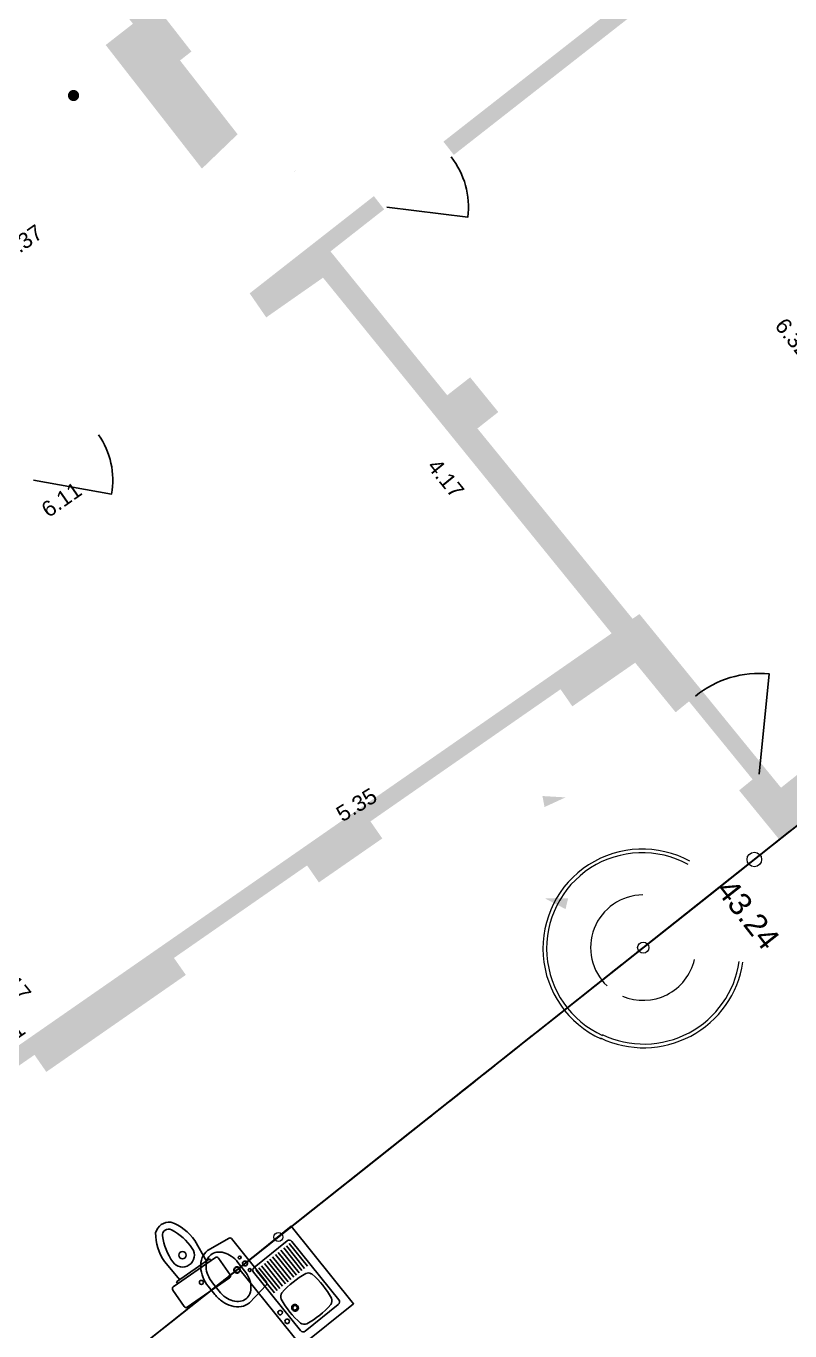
# Model space of a CAD drawing. Header units: metres. Extents: x 1648217.8 to 1648249.8, y 8187334.1 to 8187367.5.
# Drawn here: x 1648228.5 to 1648235.33, y 8187346.56 to 8187358.22 of the extents above; entities that cross this region are included whole.
import ezdxf

# ---------------------------------------------------------------- set-up
doc = ezdxf.new("R2010")
doc.units = ezdxf.units.M
doc.header["$PDMODE"] = 32
doc.header["$PDSIZE"] = 0.02
for name, pattern in [('AXES', [2, 1.25, -0.25, 0.25, -0.25]), ('CACHE2', [0.1875, 0.125, -0.0625]), ('TIRETPT2', [0.5, 0.25, -0.125, 0, -0.125])]:
    doc.linetypes.add(name, pattern=pattern)
for name, color, linetype in [('GEX_BAT_allege', 161, 'Continuous'), ('GEX_BAT_cloison', 2, 'Continuous'), ('GEX_BAT_escalier_rampe', 6, 'Continuous'), ('GEX_BAT_fenetre', 4, 'Continuous'), ('GEX_BAT_garde_corps', 181, 'Continuous'), ('GEX_BAT_linteau_cloison', 3, 'CACHE2'), ('GEX_BAT_linteau_mur', 6, 'CACHE2'), ('GEX_BAT_mur', 1, 'Continuous'), ('GEX_BAT_placard', 21, 'Continuous'), ('GEX_MEP_trait_de_coupe', 21, 'TIRETPT2'), ('GEX_MEP_txt_cot_alti', 51, 'Continuous'), ('GEX_MEP_txt_cot_plani', 30, 'Continuous'), ('GEX_RES_bat_eau_pluviale', 171, 'Continuous')]:
    doc.layers.add(name, color=color, linetype=linetype)
for name, color, linetype, true_color in [('GEX_EDS_sdp_1-bureau', 1, 'AXES', 0xff0000), ('GEX_EQU_sanitaire', 9, 'Continuous', 0x808080), ('GEX_MEP_mur_pochage', 7, 'Continuous', 0x999999), ('GEX_MEP_ouvrant_porte', 9, 'Continuous', 0x808080)]:
    doc.layers.add(name, color=color, linetype=linetype, true_color=true_color)
doc.styles.add('G100TXT-cote', font='swissl.ttf')
doc.styles.add('G50TXT-italic', font='swissli.ttf')
doc.dimstyles.new('G100COT-libre', dxfattribs={"dimtxt": 0.14, "dimasz": 0.18, "dimexe": 0.18, "dimexo": 0.2, "dimgap": 0.09, "dimtad": 0, "dimzin": 0, "dimdsep": 46, "dimtxsty": 'G100TXT-cote', "dimblk1": 'OBLIQUE', "dimblk2": 'OBLIQUE', "dimsah": 1, "dimcen": 0.09, "dimse1": 1, "dimse2": 1, "dimsd1": 1, "dimsd2": 1, "dimclrd": 252, "dimaunit": 2, "dimadec": 3, "dimazin": 0, "dimtfac": 1, "dimtix": 1, "dimtofl": 0, "dimtmove": 0, "dimatfit": 3, "dimldrblk": 'OBLIQUE', "dimfxl": 0.18, "dimtolj": 1, "dimtzin": 0, "dimarcsym": 0})

# ---------------------------------------------------------------- blocks, each defined once
blk = doc.blocks.new('*D17')
at = {"layer": 'Defpoints', "color": 0, "transparency": 16777216}
for p in [(1648237.502, 8187353.176), (1648235.092, 8187351.496), (1648235.192, 8187351.369)]:
    blk.add_point(p, dxfattribs=at)
at = {"layer": 'GEX_MEP_txt_cot_plani', "color": 0, "transparency": 16777216, "insert": (1648236.247, 8187352.4), "char_height": 0.14, "attachment_point": 5, "rotation": 38.034, "style": 'G100TXT-cote'}
blk.add_mtext('\\A1;2.93', dxfattribs=at)
blk = doc.blocks.new('_OBLIQUE')
at = {"color": 0, "linetype": 'ByBlock'}
blk.add_line((-0.5, -0.5), (0.5, 0.5), dxfattribs=at)
blk = doc.blocks.new('*D18')
at = {"layer": 'Defpoints', "color": 0, "transparency": 16777216}
for p in [(1648228.727, 8187349.459), (1648228.84, 8187349.297), (1648228.008, 8187348.72)]:
    blk.add_point(p, dxfattribs=at)
at = {"layer": 'GEX_MEP_txt_cot_plani', "color": 0, "lineweight": 20, "transparency": 16777216, "insert": (1648228.312, 8187349.17), "char_height": 0.14, "attachment_point": 5, "rotation": 34.7835, "style": 'G100TXT-cote'}
blk.add_mtext('\\A1;1.01', dxfattribs=at)
blk = doc.blocks.new('*D20')
at = {"layer": 'Defpoints', "color": 0, "transparency": 16777216}
for p in [(1648228.015, 8187350.138), (1648228.104, 8187350.21), (1648228.84, 8187349.297)]:
    blk.add_point(p, dxfattribs=at)
at = {"layer": 'GEX_MEP_txt_cot_plani', "color": 0, "lineweight": 20, "transparency": 16777216, "insert": (1648228.383, 8187349.682), "char_height": 0.14, "attachment_point": 5, "rotation": 308.8761, "style": 'G100TXT-cote'}
blk.add_mtext('\\A1;1.17', dxfattribs=at)
blk = doc.blocks.new('WC_c')
at = {"layer": 'GEX_EQU_sanitaire'}
for p, q in [((-0.23, 0), (0.23, 0)), ((-0.25, -0.02), (-0.25, -0.2)), ((0.25, -0.02), (0.25, -0.2)), ((-0.23, -0.22), (0.23, -0.22)), ((-0.18, -0.24), (-0.18, -0.22)), ((0.18, -0.22), (0.18, -0.24)), ((-0.18, -0.24), (0.18, -0.24)), ((-0.146, -0.24), (-0.166, -0.451)), ((0.146, -0.24), (0.166, -0.451))]:
    blk.add_line(p, q, dxfattribs=at)
for centre, radius in [((0, -0.11), 0.0181), ((0, -0.406), 0.0326)]:
    blk.add_circle(centre, radius, dxfattribs=at)
for centre, radius, start, end in [((-0.23, -0.02), 0.02, 90, 180), ((0.23, -0.02), 0.02, 0, 90), ((-0.23, -0.2), 0.02, 180, 270), ((0.23, -0.2), 0.02, 270, 0), ((0, -0.406), 0.106, 0, 180), ((0.298, -0.445), 0.464, 180.7835, 214.5961), ((0.41, -0.414), 0.516, 179.1272, 207.1953), ((-0.41, -0.414), 0.516, 332.8047, 0.8728), ((-0.298, -0.445), 0.464, 325.4039, 359.2165), ((0, -0.624), 0.0552, 207.1953, 332.8047), ((0.002, -0.605), 0.134, 230.3854, 269.1264), ((-0.002, -0.605), 0.134, 270.8736, 309.6146)]:
    blk.add_arc(centre, radius, start, end, dxfattribs=at)
blk = doc.blocks.new('SAN_WC_classique')
at = {"layer": 'GEX_EQU_sanitaire'}
blk.add_blockref('WC_c', (0, 0), dxfattribs=at)
blk = doc.blocks.new('Lav_vc')
at = {"layer": 'GEX_EQU_sanitaire'}
for points in [[(0.267, -0.014, 0.371491), (0.251, 0), (-0.251, 0, 0.371491), (-0.267, -0.014), (-0.3, -0.234, 0.13052), (-0.28, -0.31, 0.001378), (-0.279, -0.311, 0.106642), (-0.22, -0.376, 0.083438), (-0.142, -0.414, 0.072173), (-0.048, -0.428), (0.048, -0.428, 0.072173), (0.142, -0.414, 0.083438), (0.22, -0.376, 0.106642), (0.279, -0.311, 0.131922), (0.3, -0.234)], [(0.129, -0.099, 0.072173), (0.048, -0.088), (-0.048, -0.088, 0.072173), (-0.129, -0.099, 0.083438), (-0.192, -0.13, 0.106642), (-0.238, -0.18, 0.131922), (-0.252, -0.234, 0.131922), (-0.238, -0.287, 0.106642), (-0.192, -0.337, 0.083438), (-0.129, -0.368, 0.072173), (-0.048, -0.38), (0.048, -0.38, 0.072173), (0.129, -0.368, 0.083439), (0.192, -0.337, 0.106641), (0.238, -0.287, 0.131922), (0.252, -0.234, 0.131922), (0.238, -0.18, 0.106642), (0.192, -0.13, 0.083438)], [(-0.085, -0.048, -1), (-0.059, -0.048, -1)], [(0.028, -0.136, -1), (-0.028, -0.136, -1)], [(0.024, -0.136, -1), (-0.024, -0.136, -1)], [(-0.022, -0.044, -1), (0.022, -0.044, -1)], [(0.059, -0.048, -1), (0.085, -0.048, -1)]]:
    blk.add_lwpolyline(points, format="xyb", close=True, dxfattribs=at)
blk = doc.blocks.new('SAN_Lavabo_1vasque_classique')
at = {"layer": 'GEX_EQU_sanitaire'}
blk.add_blockref('Lav_vc', (0, 0), dxfattribs=at)
blk = doc.blocks.new('*D25')
at = {"layer": 'Defpoints', "color": 0, "transparency": 16777216}
for p in [(1648232.601, 8187359.182), (1648230.105, 8187357.624), (1648230.289, 8187357.387)]:
    blk.add_point(p, dxfattribs=at)
at = {"layer": 'GEX_MEP_txt_cot_plani', "color": 0, "transparency": 16777216, "insert": (1648231.261, 8187358.521), "char_height": 0.14, "attachment_point": 5, "rotation": 37.8222, "style": 'G100TXT-cote'}
blk.add_mtext('\\A1;2.93', dxfattribs=at)
blk = doc.blocks.new('*D28')
at = {"layer": 'Defpoints', "color": 0, "transparency": 16777216}
for p in [(1648229.854, 8187357.256), (1648230.031, 8187357.002), (1648227.266, 8187355.069)]:
    blk.add_point(p, dxfattribs=at)
at = {"layer": 'GEX_MEP_txt_cot_plani', "color": 0, "transparency": 16777216, "insert": (1648228.471, 8187356.289), "char_height": 0.14, "attachment_point": 5, "rotation": 34.9493, "style": 'G100TXT-cote'}
blk.add_mtext('\\A1;3.37', dxfattribs=at)
blk = doc.blocks.new('*D29')
at = {"layer": 'Defpoints', "color": 0, "transparency": 16777216}
for p in [(1648237.274, 8187361.472), (1648237.439, 8187361.262), (1648230.47, 8187355.807)]:
    blk.add_point(p, dxfattribs=at)
at = {"layer": 'GEX_MEP_txt_cot_plani', "color": 0, "transparency": 16777216, "insert": (1648233.79, 8187358.744), "char_height": 0.14, "attachment_point": 5, "rotation": 38.0525, "style": 'G100TXT-cote'}
blk.add_mtext('\\A1;8.85', dxfattribs=at)
blk = doc.blocks.new('*D36')
at = {"layer": 'Defpoints', "color": 0, "transparency": 16777216}
for p in [(1648236.649, 8187362.224), (1648236.718, 8187362.135), (1648230.338, 8187357.324)]:
    blk.add_point(p, dxfattribs=at)
at = {"layer": 'GEX_MEP_txt_cot_plani', "color": 0, "transparency": 16777216, "insert": (1648233.562, 8187359.685), "char_height": 0.14, "attachment_point": 5, "rotation": 37.8222, "style": 'G100TXT-cote'}
blk.add_mtext('\\A1;7.99', dxfattribs=at)
blk = doc.blocks.new('*D40')
at = {"layer": 'Defpoints', "color": 0, "transparency": 16777216}
for p in [(1648233.578, 8187358.047), (1648237.502, 8187353.099), (1648237.325, 8187352.958)]:
    blk.add_point(p, dxfattribs=at)
at = {"layer": 'GEX_MEP_txt_cot_plani', "color": 0, "transparency": 16777216, "insert": (1648235.363, 8187355.433), "char_height": 0.14, "attachment_point": 5, "rotation": 308.4119, "style": 'G100TXT-cote'}
blk.add_mtext('\\A1;6.32', dxfattribs=at)
blk = doc.blocks.new('*D41')
at = {"layer": 'Defpoints', "color": 0, "transparency": 16777216}
for p in [(1648233.641, 8187358.096), (1648237.724, 8187353.276), (1648237.602, 8187353.179)]:
    blk.add_point(p, dxfattribs=at)
at = {"layer": 'GEX_MEP_txt_cot_plani', "color": 0, "transparency": 16777216, "insert": (1648235.743, 8187355.735), "char_height": 0.14, "attachment_point": 5, "rotation": 308.8519, "style": 'G100TXT-cote'}
blk.add_mtext('\\A1;6.31', dxfattribs=at)
blk = doc.blocks.new('*D42')
at = {"layer": 'Defpoints', "color": 0, "transparency": 16777216}
for p in [(1648231.157, 8187355.971), (1648230.942, 8187355.796), (1648233.786, 8187352.733)]:
    blk.add_point(p, dxfattribs=at)
at = {"layer": 'GEX_MEP_txt_cot_plani', "color": 0, "transparency": 16777216, "insert": (1648232.256, 8187354.177), "char_height": 0.14, "attachment_point": 5, "rotation": 309.0643, "style": 'G100TXT-cote'}
blk.add_mtext('\\A1;4.17', dxfattribs=at)
blk = doc.blocks.new('*D43')
at = {"layer": 'Defpoints', "color": 0, "transparency": 16777216}
for p in [(1648233.882, 8187352.42), (1648229.174, 8187349.864), (1648229.317, 8187349.629)]:
    blk.add_point(p, dxfattribs=at)
at = {"layer": 'GEX_MEP_txt_cot_plani', "color": 0, "transparency": 16777216, "insert": (1648231.457, 8187351.259), "char_height": 0.14, "attachment_point": 5, "rotation": 31.4415, "style": 'G100TXT-cote'}
blk.add_mtext('\\A1;5.35', dxfattribs=at)
blk = doc.blocks.new('*D44')
at = {"layer": 'Defpoints', "color": 0, "transparency": 16777216}
for p in [(1648231.157, 8187355.971), (1648231.322, 8187355.736), (1648226.15, 8187352.471)]:
    blk.add_point(p, dxfattribs=at)
at = {"layer": 'GEX_MEP_txt_cot_plani', "color": 0, "transparency": 16777216, "insert": (1648228.818, 8187353.986), "char_height": 0.14, "attachment_point": 5, "rotation": 34.9493, "style": 'G100TXT-cote'}
blk.add_mtext('\\A1;6.11', dxfattribs=at)
blk = doc.blocks.new('SAN_Evier_bacG_égouttoir')
at = {"layer": 'GEX_EQU_sanitaire'}
for p, q in [((-0.11, -0.11), (-0.37, -0.11)), ((-0.11, -0.142), (-0.37, -0.142)), ((-0.11, -0.173), (-0.37, -0.173)), ((-0.11, -0.205), (-0.37, -0.205)), ((-0.11, -0.237), (-0.37, -0.237)), ((-0.11, -0.268), (-0.37, -0.268)), ((-0.11, -0.3), (-0.37, -0.3)), ((-0.11, -0.332), (-0.37, -0.332)), ((-0.11, -0.363), (-0.37, -0.363)), ((-0.11, -0.395), (-0.37, -0.395)), ((-0.11, -0.427), (-0.37, -0.427)), ((-0.11, -0.458), (-0.37, -0.458)), ((-0.11, -0.49), (-0.37, -0.49))]:
    blk.add_line(p, q, dxfattribs=at)
blk.add_lwpolyline([(-0.89, 0), (0, 0), (0, -0.6), (-0.89, -0.6)], close=True, dxfattribs=at)
for points in [[(-0.78, -0.08, 0.414214), (-0.81, -0.11), (-0.81, -0.49, 0.414214), (-0.78, -0.52), (-0.11, -0.52, 0.414214), (-0.08, -0.49), (-0.08, -0.11, 0.414214), (-0.11, -0.08)], [(-0.727, -0.477, -0.307624), (-0.767, -0.437, -0.094543), (-0.767, -0.163, -0.307624), (-0.727, -0.123, -0.094543), (-0.453, -0.123, -0.307624), (-0.413, -0.163, -0.094543), (-0.413, -0.437, -0.255812), (-0.444, -0.474, -0.048032), (-0.453, -0.477, -0.094543)], [(-0.66, -0.04, 1), (-0.62, -0.04, 1)], [(-0.56, -0.04, 1), (-0.52, -0.04, 1)], [(-0.62, -0.17, 1), (-0.56, -0.17, 1)], [(-0.61, -0.17, 1), (-0.57, -0.17, 1)]]:
    blk.add_lwpolyline(points, format="xyb", close=True, dxfattribs=at)

msp = doc.modelspace()

# ---------------------------------------------------------------- hatches: boundary and pattern name
at = {"layer": 'GEX_MEP_mur_pochage'}
h = msp.add_hatch(color=256, dxfattribs=at)
h.dxf.hatch_style = 1
h.paths.add_polyline_path([(1648227.005, 8187360.043), (1648227.685, 8187360.512), (1648229.457, 8187358.241), (1648229.213, 8187358.051), (1648230.074, 8187356.946), (1648230.393, 8187357.253), (1648229.878, 8187357.913), (1648229.98, 8187357.993), (1648229.413, 8187358.72), (1648229.468, 8187358.763), (1648229.307, 8187358.967), (1648229.253, 8187358.925), (1648227.857, 8187360.715), (1648228.029, 8187360.835), (1648227.914, 8187360.999), (1648227.69, 8187360.844), (1648227.094, 8187361.655), (1648226.985, 8187361.58), (1648227.582, 8187360.77), (1648226.851, 8187360.266)])
h = msp.add_hatch(color=256, dxfattribs=at)
h.dxf.hatch_style = 1
h.paths.add_polyline_path([(1648233.948, 8187358.337), (1648233.856, 8187358.455), (1648232.234, 8187357.187), (1648232.327, 8187357.069)])
h = msp.add_hatch(color=256, dxfattribs=at)
h.dxf.hatch_style = 1
h.paths.add_polyline_path([(1648234.489, 8187352.231), (1648232.538, 8187354.623), (1648232.725, 8187354.77), (1648232.473, 8187355.08), (1648232.268, 8187354.92), (1648231.224, 8187356.206), (1648231.704, 8187356.582), (1648231.612, 8187356.7), (1648230.501, 8187355.831), (1648230.649, 8187355.616), (1648231.157, 8187355.971), (1648233.786, 8187352.733), (1648233.239, 8187352.353), (1648233.387, 8187352.139), (1648233.949, 8187352.529), (1648234.311, 8187352.086)])
h = msp.add_hatch(color=256, dxfattribs=at)
h.dxf.hatch_style = 1
h.paths.add_polyline_path([(1648235.735, 8187351.341), (1648235.561, 8187351.56), (1648235.242, 8187351.307), (1648235.058, 8187351.533), (1648234.879, 8187351.388), (1648235.239, 8187350.947)])
h = msp.add_hatch(color=256, dxfattribs=at)
h.dxf.hatch_style = 1
h.paths.add_polyline_path([(1648231.687, 8187350.958), (1648231.539, 8187351.172), (1648230.972, 8187350.778), (1648231.12, 8187350.565)])
h = msp.add_hatch(color=256, dxfattribs=at)
h.dxf.hatch_style = 1
h.paths.add_polyline_path([(1648229.93, 8187349.738), (1648229.781, 8187349.951), (1648228.534, 8187349.085), (1648228.682, 8187348.871)])

# ---------------------------------------------------------------- linework, layer by layer
at = {"layer": 'GEX_BAT_allege', "lineweight": 20}
for p, q in [((1648232.95, 8187349.133), (1648234.686, 8187350.509)), ((1648233.002, 8187349.174), (1648234.737, 8187350.55)), ((1648234.737, 8187350.55), (1648234.74, 8187350.551)), ((1648233.002, 8187349.174), (1648233.004, 8187349.176)), ((1648232.584, 8187348.842), (1648231.278, 8187347.807)), ((1648232.584, 8187348.842), (1648232.586, 8187348.844)), ((1648232.059, 8187348.427), (1648230.339, 8187347.063)), ((1648231.278, 8187347.807), (1648231.28, 8187347.809)), ((1648229.721, 8187346.573), (1648230.286, 8187347.021)), ((1648230.289, 8187347.023), (1648230.286, 8187347.021)), ((1648229.721, 8187346.573), (1648229.724, 8187346.575))]:
    msp.add_line(p, q, dxfattribs=at)
at = {"layer": 'GEX_BAT_allege', "lineweight": 20, "extrusion": (-0.571414, 0.820662, 0)}
for p, q in [((1648234.683, 8187350.507), (1648234.686, 8187350.509)), ((1648232.947, 8187349.131), (1648232.95, 8187349.133)), ((1648232.056, 8187348.424), (1648232.059, 8187348.427)), ((1648230.336, 8187347.06), (1648230.339, 8187347.063))]:
    msp.add_line(p, q, dxfattribs=at)
at = {"layer": 'GEX_BAT_cloison'}
for p, q in [((1648234.988, 8187350.748), (1648232.96, 8187349.141)), ((1648234.988, 8187350.749), (1648232.963, 8187349.143)), ((1648234.693, 8187350.515), (1648233.261, 8187349.379)), ((1648234.696, 8187350.517), (1648233.264, 8187349.382)), ((1648233.264, 8187349.382), (1648233.261, 8187349.379)), ((1648232.96, 8187349.141), (1648232.963, 8187349.143)), ((1648232.706, 8187348.939), (1648232.487, 8187348.766)), ((1648232.709, 8187348.942), (1648232.49, 8187348.768)), ((1648232.709, 8187348.942), (1648232.706, 8187348.939)), ((1648232.412, 8187348.707), (1648232.264, 8187348.589)), ((1648232.496, 8187348.773), (1648232.294, 8187348.613)), ((1648232.551, 8187348.817), (1648232.349, 8187348.656)), ((1648232.416, 8187348.709), (1648232.349, 8187348.656)), ((1648232.412, 8187348.707), (1648232.416, 8187348.709)), ((1648232.49, 8187348.768), (1648232.487, 8187348.766)), ((1648232.264, 8187348.589), (1648232.267, 8187348.591)), ((1648232.294, 8187348.613), (1648232.267, 8187348.591)), ((1648231.931, 8187348.325), (1648231.369, 8187347.88)), ((1648231.935, 8187348.328), (1648231.372, 8187347.882)), ((1648231.935, 8187348.328), (1648231.931, 8187348.325)), ((1648231.708, 8187348.148), (1648229.917, 8187346.729)), ((1648231.712, 8187348.151), (1648230.089, 8187346.864)), ((1648231.708, 8187348.148), (1648231.712, 8187348.151)), ((1648231.055, 8187347.63), (1648230.328, 8187347.054)), ((1648231.052, 8187347.628), (1648230.399, 8187347.111)), ((1648230.551, 8187347.231), (1648231.021, 8187347.604)), ((1648230.551, 8187347.231), (1648230.948, 8187347.546)), ((1648230.244, 8187346.988), (1648230.042, 8187346.827)), ((1648230.291, 8187347.025), (1648230.089, 8187346.864)), ((1648229.614, 8187346.489), (1648229.917, 8187346.729)), ((1648230.042, 8187346.827), (1648229.895, 8187346.711)), ((1648229.575, 8187346.457), (1648229.895, 8187346.711))]:
    msp.add_line(p, q, dxfattribs=at)
at = {"layer": 'GEX_BAT_cloison', "lineweight": 20}
for p, q in [((1648230.895, 8187347.504), (1648230.966, 8187347.56)), ((1648230.945, 8187347.544), (1648231.016, 8187347.599)), ((1648230.945, 8187347.544), (1648230.948, 8187347.546)), ((1648230.961, 8187347.556), (1648230.966, 8187347.56)), ((1648231.016, 8187347.599), (1648231.021, 8187347.604)), ((1648230.891, 8187347.5), (1648230.895, 8187347.504)), ((1648230.546, 8187347.227), (1648230.411, 8187347.12)), ((1648230.506, 8187347.195), (1648230.498, 8187347.189)), ((1648230.551, 8187347.231), (1648230.546, 8187347.227)), ((1648230.561, 8187347.239), (1648230.551, 8187347.231)), ((1648230.491, 8187347.184), (1648230.29, 8187347.024)), ((1648230.498, 8187347.189), (1648230.315, 8187347.044)), ((1648230.498, 8187347.189), (1648230.318, 8187347.046)), ((1648230.411, 8187347.12), (1648230.399, 8187347.111)), ((1648230.498, 8187347.189), (1648230.491, 8187347.184)), ((1648230.293, 8187347.027), (1648230.29, 8187347.024)), ((1648230.34, 8187347.064), (1648230.293, 8187347.027)), ((1648230.318, 8187347.046), (1648230.315, 8187347.044)), ((1648230.34, 8187347.064), (1648230.328, 8187347.054)), ((1648229.763, 8187346.606), (1648229.706, 8187346.561)), ((1648229.763, 8187346.606), (1648229.759, 8187346.603)), ((1648229.746, 8187346.593), (1648229.699, 8187346.556)), ((1648229.742, 8187346.59), (1648229.699, 8187346.556)), ((1648229.706, 8187346.561), (1648229.699, 8187346.556)), ((1648229.759, 8187346.603), (1648229.706, 8187346.561)), ((1648229.714, 8187346.567), (1648229.706, 8187346.561)), ((1648229.746, 8187346.593), (1648229.742, 8187346.59))]:
    msp.add_line(p, q, dxfattribs=at)
at = {"layer": 'GEX_BAT_escalier_rampe', "lineweight": 20}
for p, q in [((1648235.234, 8187350.944), (1648234.455, 8187350.326)), ((1648235.234, 8187350.944), (1648234.486, 8187350.351)), ((1648235.221, 8187350.933), (1648234.593, 8187350.435)), ((1648235.222, 8187350.934), (1648234.609, 8187350.448)), ((1648234.654, 8187350.483), (1648234.63, 8187350.465)), ((1648234.583, 8187350.427), (1648234.055, 8187350.008)), ((1648234.505, 8187350.365), (1648234.488, 8187350.352)), ((1648234.43, 8187350.306), (1648234.028, 8187349.987)), ((1648234.432, 8187350.308), (1648234.057, 8187350.01)), ((1648234.228, 8187350.146), (1648234.05, 8187350.005)), ((1648234.032, 8187349.991), (1648233.769, 8187349.782)), ((1648234.075, 8187350.024), (1648233.993, 8187349.96)), ((1648234.042, 8187349.998), (1648233.993, 8187349.96)), ((1648233.349, 8187349.449), (1648233.994, 8187349.96)), ((1648233.359, 8187349.457), (1648233.985, 8187349.953)), ((1648233.454, 8187349.532), (1648233.982, 8187349.951)), ((1648233.621, 8187349.665), (1648233.983, 8187349.952)), ((1648233.835, 8187349.834), (1648233.988, 8187349.955))]:
    msp.add_line(p, q, dxfattribs=at)
at = {"layer": 'GEX_BAT_escalier_rampe'}
for p, q in [((1648235.333, 8187351.022), (1648235.327, 8187351.017)), ((1648234.874, 8187350.658), (1648234.869, 8187350.654))]:
    msp.add_line(p, q, dxfattribs=at)
at = {"layer": 'GEX_BAT_escalier_rampe', "linetype": 'CACHE2', "lineweight": 20}
for p, q in [((1648234.01, 8187349.973), (1648233.43, 8187349.513)), ((1648233.576, 8187349.629), (1648234.015, 8187349.977))]:
    msp.add_line(p, q, dxfattribs=at)
at = {"layer": 'GEX_BAT_escalier_rampe'}
msp.add_lwpolyline([(1648230.906, 8187356.923, 0, 0.08, 0), (1648230.769, 8187356.822, 0, 0, 0), (1648230.249, 8187356.425, 0, 0, 0)], format="xyseb", dxfattribs=at)
at = {"layer": 'GEX_BAT_escalier_rampe', "lineweight": 20}
for points in [[(1648233.326, 8187351.325, 0, 0.1, 0), (1648233.129, 8187351.288, 0, 0, 0)], [(1648233.143, 8187350.422, 0, 0.1, 0), (1648233.338, 8187350.375, 0, 0, 0)]]:
    msp.add_lwpolyline(points, format="xyseb", dxfattribs=at)
msp.add_circle((1648234.021, 8187349.982), 0.05, dxfattribs=at)
for centre, radius, start, end in [((1648234.012, 8187349.975), 0.888, 61.2712, 245.5059), ((1648234.012, 8187349.975), 0.855, 61.2712, 245.5484), ((1648234.012, 8187349.975), 0.888, 86.1347, 86.1371), ((1648234.021, 8187349.982), 0.471, 90.4905, 226.6866), ((1648234.021, 8187349.982), 0.471, 246.6823, 346.8256), ((1648234.025, 8187349.985), 0.898, 244.5178, 351.4373), ((1648234.025, 8187349.985), 0.865, 244.5222, 351.5)]:
    msp.add_arc(centre, radius, start, end, dxfattribs=at)
at = {"layer": 'GEX_BAT_fenetre', "lineweight": 20}
for p, q in [((1648233.071, 8187349.229), (1648234.69, 8187350.512)), ((1648233.076, 8187349.233), (1648234.695, 8187350.516)), ((1648234.62, 8187350.456), (1648234.625, 8187350.46)), ((1648234.666, 8187350.493), (1648234.671, 8187350.497)), ((1648234.61, 8187350.449, -0.003), (1648233.015, 8187349.185, 0)), ((1648234.616, 8187350.453, -0.003), (1648233.021, 8187349.189, 0)), ((1648233.144, 8187349.287), (1648234.599, 8187350.44)), ((1648234.527, 8187350.383), (1648233.784, 8187349.794, 0)), ((1648234.485, 8187350.35), (1648234.488, 8187350.352)), ((1648234.524, 8187350.381), (1648234.53, 8187350.385)), ((1648234.557, 8187350.407), (1648234.559, 8187350.409)), ((1648234.596, 8187350.438), (1648234.601, 8187350.442)), ((1648233.886, 8187349.875), (1648233.891, 8187349.879)), ((1648233.784, 8187349.794, 0), (1648233.08, 8187349.236)), ((1648233.782, 8187349.792, 0), (1648233.787, 8187349.796, 0)), ((1648233.813, 8187349.817, 0), (1648233.818, 8187349.821, 0)), ((1648233.855, 8187349.85), (1648233.86, 8187349.854)), ((1648233.181, 8187349.316), (1648233.181, 8187349.316)), ((1648233.183, 8187349.318), (1648233.186, 8187349.319)), ((1648233.078, 8187349.234), (1648233.083, 8187349.238)), ((1648233.118, 8187349.266), (1648233.123, 8187349.27)), ((1648233.12, 8187349.267), (1648233.122, 8187349.269)), ((1648233.136, 8187349.28), (1648233.136, 8187349.28)), ((1648233.141, 8187349.285), (1648233.146, 8187349.288)), ((1648232.418, 8187348.711), (1648232.42, 8187348.713)), ((1648232.465, 8187348.748), (1648232.47, 8187348.752)), ((1648232.496, 8187348.773), (1648232.501, 8187348.777)), ((1648231.991, 8187348.373), (1648230.396, 8187347.108, 0)), ((1648231.996, 8187348.377), (1648230.401, 8187347.112, 0)), ((1648231.978, 8187348.362), (1648231.983, 8187348.366)), ((1648231.908, 8187348.306), (1648231.165, 8187347.718, 0)), ((1648231.866, 8187348.273), (1648231.869, 8187348.275)), ((1648231.905, 8187348.304), (1648231.91, 8187348.309)), ((1648231.947, 8187348.337), (1648231.952, 8187348.341)), ((1648231.433, 8187347.93), (1648231.438, 8187347.934)), ((1648231.464, 8187347.955), (1648231.469, 8187347.959)), ((1648231.513, 8187347.994), (1648231.516, 8187347.996)), ((1648231.165, 8187347.718, 0), (1648230.461, 8187347.16)), ((1648231.162, 8187347.716, 0), (1648231.167, 8187347.72, 0)), ((1648231.194, 8187347.74, 0), (1648231.199, 8187347.744, 0)), ((1648230.5, 8187347.191), (1648230.503, 8187347.193)), ((1648230.459, 8187347.158), (1648230.464, 8187347.162)), ((1648230.212, 8187346.962), (1648229.813, 8187346.646)), ((1648230.215, 8187346.964), (1648229.816, 8187346.648)), ((1648230.173, 8187346.931), (1648230.175, 8187346.933)), ((1648229.852, 8187346.677), (1648229.855, 8187346.679))]:
    msp.add_line(p, q, dxfattribs=at)
at = {"layer": 'GEX_BAT_fenetre', "lineweight": 20, "extrusion": (-1.27774e-06, -8.86987e-07, 1)}
for p, q in [((1648231.398, 8187347.902), (1648232.531, 8187348.801)), ((1648231.403, 8187347.906), (1648232.536, 8187348.805)), ((1648231.435, 8187347.932), (1648232.499, 8187348.775))]:
    msp.add_line(p, q, dxfattribs=at)
at = {"layer": 'GEX_BAT_garde_corps', "lineweight": 20, "extrusion": (-1.27774e-06, -8.86987e-07, 1)}
for p, q in [((1648233.067, 8187349.225), (1648234.686, 8187350.509)), ((1648233.068, 8187349.227), (1648234.687, 8187350.51)), ((1648231.393, 8187347.898), (1648232.527, 8187348.797)), ((1648231.394, 8187347.9), (1648232.528, 8187348.798))]:
    msp.add_line(p, q, dxfattribs=at)
at = {"layer": 'GEX_BAT_linteau_cloison'}
for p, q in [((1648232.706, 8187348.939), (1648233.261, 8187349.379)), ((1648233.264, 8187349.382), (1648232.709, 8187348.942)), ((1648232.96, 8187349.141), (1648232.412, 8187348.707)), ((1648232.416, 8187348.709), (1648232.963, 8187349.143)), ((1648232.487, 8187348.766), (1648231.931, 8187348.325)), ((1648231.935, 8187348.328), (1648232.49, 8187348.768)), ((1648232.267, 8187348.591), (1648231.712, 8187348.151)), ((1648231.708, 8187348.148), (1648232.264, 8187348.589)), ((1648229.742, 8187346.59), (1648230.29, 8187347.024)), ((1648230.293, 8187347.027), (1648229.746, 8187346.593))]:
    msp.add_line(p, q, dxfattribs=at)
at = {"layer": 'GEX_BAT_linteau_cloison', "lineweight": 20}
for p, q in [((1648229.759, 8187346.603), (1648230.315, 8187347.044)), ((1648230.318, 8187347.046), (1648229.763, 8187346.606))]:
    msp.add_line(p, q, dxfattribs=at)
at = {"layer": 'GEX_BAT_linteau_mur', "lineweight": 20, "extrusion": (-0.000986455, -0.000782189, 0.999999)}
msp.add_line((1648235.223, 8187350.935), (1648235.233, 8187350.942), dxfattribs=at)
at = {"layer": 'GEX_BAT_linteau_mur', "lineweight": 20}
for p, q in [((1648233.029, 8187349.196, 0.003), (1648234.625, 8187350.46)), ((1648233.063, 8187349.222), (1648234.682, 8187350.506)), ((1648232.523, 8187348.795), (1648231.39, 8187347.896)), ((1648232.005, 8187348.384, 0.003), (1648230.41, 8187347.119, 0.003)), ((1648230.202, 8187346.954), (1648229.803, 8187346.638))]:
    msp.add_line(p, q, dxfattribs=at)
at = {"layer": 'GEX_BAT_mur'}
for p, q in [((1648235.812, 8187351.402), (1648234.707, 8187350.526)), ((1648235.735, 8187351.341), (1648235.236, 8187350.945)), ((1648235.223, 8187350.935), (1648235.403, 8187351.078)), ((1648235.233, 8187350.942), (1648235.413, 8187351.085)), ((1648234.988, 8187350.748), (1648235.333, 8187351.022)), ((1648234.996, 8187350.755), (1648235.239, 8187350.948)), ((1648235.178, 8187350.899), (1648235.216, 8187350.929)), ((1648235.239, 8187350.948), (1648235.256, 8187350.961)), ((1648235.333, 8187351.022), (1648235.338, 8187351.026)), ((1648235.178, 8187350.899), (1648234.693, 8187350.515)), ((1648234.988, 8187350.748), (1648234.996, 8187350.755)), ((1648234.693, 8187350.515), (1648234.707, 8187350.526)), ((1648231.369, 8187347.88), (1648231.052, 8187347.628)), ((1648231.379, 8187347.887), (1648231.062, 8187347.636)), ((1648231.369, 8187347.88), (1648231.379, 8187347.887)), ((1648231.062, 8187347.636), (1648231.052, 8187347.628))]:
    msp.add_line(p, q, dxfattribs=at)
at = {"layer": 'GEX_BAT_mur', "lineweight": 20}
for p, q in [((1648235.256, 8187350.961), (1648234.606, 8187350.446)), ((1648235.318, 8187351.01), (1648234.625, 8187350.46)), ((1648235.217, 8187350.93), (1648234.682, 8187350.506)), ((1648235.216, 8187350.929), (1648234.695, 8187350.516)), ((1648235.346, 8187351.032), (1648235.318, 8187351.01)), ((1648234.61, 8187350.449, -0.003), (1648234.625, 8187350.46, -0.003)), ((1648234.682, 8187350.506), (1648234.695, 8187350.516)), ((1648233.015, 8187349.185), (1648231.991, 8187348.373)), ((1648233.029, 8187349.196), (1648232.005, 8187348.384)), ((1648233.063, 8187349.222), (1648232.523, 8187348.795)), ((1648233.076, 8187349.233), (1648232.536, 8187348.805)), ((1648233.015, 8187349.185, 0), (1648233.029, 8187349.196, 0)), ((1648233.063, 8187349.222), (1648233.076, 8187349.233)), ((1648232.523, 8187348.795), (1648232.536, 8187348.805)), ((1648231.991, 8187348.373), (1648232.005, 8187348.384)), ((1648231.39, 8187347.896), (1648230.202, 8187346.954)), ((1648231.403, 8187347.906), (1648230.215, 8187346.964)), ((1648231.39, 8187347.896), (1648231.403, 8187347.906)), ((1648230.396, 8187347.108), (1648229.372, 8187346.296)), ((1648230.41, 8187347.119, 0), (1648229.386, 8187346.307)), ((1648230.396, 8187347.108, 0), (1648230.41, 8187347.119, 0)), ((1648229.803, 8187346.638), (1648228.517, 8187345.618)), ((1648229.816, 8187346.648), (1648228.53, 8187345.629))]:
    msp.add_line(p, q, dxfattribs=at)
at = {"layer": 'GEX_BAT_mur', "extrusion": (-0.000986455, -0.000782189, 0.999999)}
for p, q in [((1648235.217, 8187350.93), (1648235.223, 8187350.935)), ((1648235.233, 8187350.942), (1648235.239, 8187350.947))]:
    msp.add_line(p, q, dxfattribs=at)
at = {"layer": 'GEX_BAT_mur', "lineweight": 20, "extrusion": (-1.27774e-06, -8.86987e-07, 1)}
for p, q in [((1648230.202, 8187346.954), (1648230.215, 8187346.964)), ((1648229.803, 8187346.638), (1648229.816, 8187346.648))]:
    msp.add_line(p, q, dxfattribs=at)
at = {"layer": 'GEX_BAT_placard'}
for p, q in [((1648230.948, 8187347.546), (1648230.561, 8187347.239)), ((1648230.945, 8187347.544), (1648230.895, 8187347.504)), ((1648231.016, 8187347.599), (1648230.966, 8187347.56)), ((1648230.89, 8187347.5), (1648230.551, 8187347.231))]:
    msp.add_line(p, q, dxfattribs=at)
at = {"layer": 'GEX_EDS_sdp_1-bureau', "const_width": 0.15}
msp.add_lwpolyline([(1648219.483, 8187354.856), (1648225.746, 8187347.149), (1648233.973, 8187352.863), (1648235.242, 8187351.307), (1648242.192, 8187356.818), (1648241.104, 8187358.143), (1648240.926, 8187357.997), (1648238.786, 8187360.604), (1648237.933, 8187361.644), (1648238.025, 8187361.715), (1648237.234, 8187362.679), (1648237.142, 8187362.606), (1648234.754, 8187365.516), (1648227.857, 8187360.715), (1648227.9, 8187360.66)], close=True, dxfattribs=at)
at = {"layer": 'GEX_MEP_ouvrant_porte'}
for points in [[(1648231.728, 8187356.6), (1648232.453, 8187356.512, 0.198912), (1648232.303, 8187357.05, 0.198912)], [(1648228.567, 8187354.16), (1648229.266, 8187354.036, 0.198912), (1648229.149, 8187354.567, 0.198912)], [(1648235.058, 8187351.533), (1648235.149, 8187352.429, 0.198912), (1648234.489, 8187352.231, 0.198912)]]:
    msp.add_lwpolyline(points, format="xyb", dxfattribs=at)
at = {"layer": 'GEX_MEP_trait_de_coupe', "lineweight": 0}
msp.add_line((1648243.452, 8187357.458), (1648225.699, 8187343.385), dxfattribs=at)
at = {"layer": 'GEX_MEP_txt_cot_alti', "const_width": 0.05}
msp.add_lwpolyline([(1648228.91, 8187357.619, 1), (1648228.941, 8187357.58, 1)], format="xyb", close=True, dxfattribs=at)
at = {"layer": 'GEX_RES_bat_eau_pluviale', "lineweight": 20}
msp.add_circle((1648235.015, 8187350.77), 0.065, dxfattribs=at)
at = {"layer": 'GEX_RES_bat_eau_pluviale', "lineweight": 20, "extrusion": (-1.27774e-06, -8.86987e-07, 1)}
msp.add_circle((1648230.758, 8187347.395, -9.368), 0.04, dxfattribs=at)

# ---------------------------------------------------------------- block references
at = {"layer": 'GEX_MEP_txt_cot_plani', "lineweight": 20}
for name, p, rotation in [('SAN_WC_classique', (1648230.132, 8187346.899), 214.7835335277646), ('SAN_Evier_bacG_égouttoir', (1648230.404, 8187347.115), 128.8761279066426), ('SAN_Lavabo_1vasque_classique', (1648230.494, 8187347.186), 308.7061964390309)]:
    msp.add_blockref(name, p, dxfattribs=dict(at, rotation=rotation))

# ---------------------------------------------------------------- texts
at = {"layer": 'GEX_MEP_txt_cot_alti', "style": 'G50TXT-italic'}
msp.add_text('43.24', height=0.2, rotation=308.143, dxfattribs=at).set_placement((1648234.667, 8187350.494))

# ---------------------------------------------------------------- dimensions: what is measured, and where the dimension line sits
at = {"layer": 'GEX_MEP_txt_cot_plani'}
for p1, p2, distance, picture, middle in [((1648230.338, 8187357.324), (1648236.649, 8187362.224), -0.112, '*D36', (1648233.562, 8187359.685)), ((1648230.47, 8187355.807), (1648237.439, 8187361.262), 0.267, '*D29', (1648233.79, 8187358.744)), ((1648232.601, 8187359.182), (1648230.289, 8187357.387), -0.299, '*D25', (1648231.261, 8187358.521)), ((1648233.578, 8187358.047), (1648237.502, 8187353.099), -0.226, '*D40', (1648235.363, 8187355.433)), ((1648233.641, 8187358.096), (1648237.602, 8187353.179), 0.156, '*D41', (1648235.743, 8187355.735)), ((1648227.266, 8187355.069), (1648230.031, 8187357.002), 0.31, '*D28', (1648228.471, 8187356.289)), ((1648226.15, 8187352.471), (1648231.157, 8187355.971), -0.287, '*D44', (1648228.818, 8187353.986)), ((1648233.786, 8187352.733), (1648231.157, 8187355.971), 0.277, '*D42', (1648232.256, 8187354.177)), ((1648237.502, 8187353.176), (1648235.192, 8187351.369), -0.162, '*D17', (1648236.247, 8187352.4)), ((1648233.882, 8187352.42), (1648229.317, 8187349.629), -0.275, '*D43', (1648231.457, 8187351.259))]:
    dim = msp.add_aligned_dim(p1=p1, p2=p2, distance=distance, dimstyle='G100COT-libre', dxfattribs=at)
    dim.commit()
    dim.dimension.update_dxf_attribs({"geometry": picture, "text_midpoint": middle})
at = {"layer": 'GEX_MEP_txt_cot_plani', "lineweight": 20}
for p1, p2, distance, picture, middle in [((1648228.84, 8187349.297), (1648228.104, 8187350.21), 0.114, '*D20', (1648228.383, 8187349.682)), ((1648228.008, 8187348.72), (1648228.84, 8187349.297), 0.196, '*D18', (1648228.312, 8187349.17))]:
    dim = msp.add_aligned_dim(p1=p1, p2=p2, distance=distance, dimstyle='G100COT-libre', dxfattribs=at)
    dim.commit()
    dim.dimension.update_dxf_attribs({"geometry": picture, "text_midpoint": middle})

doc.saveas('drawing.dxf')
